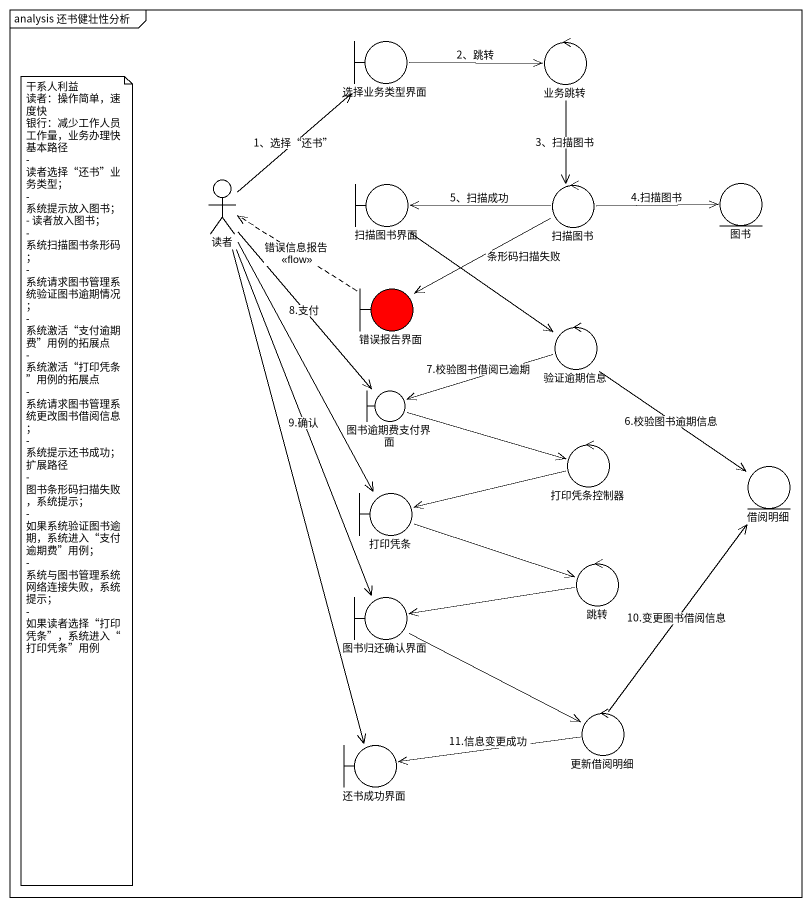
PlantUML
@startuml
mainframe analysis 还书健壮性分析
boundary 选择业务类型界面
control 业务跳转
actor 读者
boundary 扫描图书界面
control 扫描图书
entity 图书
boundary 错误报告界面 #FF0000
control 验证逾期信息
boundary 图书逾期费支付界面
control 打印凭条控制器
boundary 打印凭条
entity 借阅明细
control 跳转
boundary 图书归还确认界面
control 更新借阅明细
boundary 还书成功界面
选择业务类型界面 -right-> 业务跳转 : 2、跳转
业务跳转 --> 扫描图书 : 3、扫描图书
读者 -up-> 选择业务类型界面 : 1、选择“还书”
读者 --> 图书逾期费支付界面 : 8.支付
读者 --> 打印凭条
读者 --> 图书归还确认界面 : 9.确认
读者 --> 还书成功界面
扫描图书界面 --> 验证逾期信息
扫描图书 -left-> 扫描图书界面 : 5、扫描成功
扫描图书 -right-> 图书 : 4.扫描图书
扫描图书 -left-> 错误报告界面 : 条形码扫描失败
错误报告界面 .left.> 读者 : 错误信息报告\n<<flow>>
验证逾期信息 -left-> 图书逾期费支付界面 : 7.校验图书借阅已逾期
验证逾期信息 --> 借阅明细 : 6.校验图书逾期信息
图书逾期费支付界面 -right-> 打印凭条控制器
打印凭条控制器 -left-> 打印凭条
打印凭条 -right-> 跳转
跳转 -left-> 图书归还确认界面
图书归还确认界面 -right-> 更新借阅明细
更新借阅明细 -up-> 借阅明细 : 10.变更图书借阅信息
更新借阅明细 -left-> 还书成功界面 : 11.信息变更成功
note as N1
  干系人利益
  读者：操作简单，速度快
  银行：减少工作人员工作量，业务办理快
  基本路径
  - 读者选择“还书”业务类型；
  - 系统提示放入图书；
  - 读者放入图书；
  - 系统扫描图书条形码；
  - 系统请求图书管理系统验证图书逾期情况；
  - 系统激活“支付逾期费”用例的拓展点
  - 系统激活“打印凭条”用例的拓展点
  - 系统请求图书管理系统更改图书借阅信息；
  - 系统提示还书成功；
  扩展路径
  - 图书条形码扫描失败，系统提示；
  - 如果系统验证图书逾期，系统进入“支付逾期费”用例；
  - 系统与图书管理系统网络连接失败，系统提示；
  - 如果读者选择“打印凭条”，系统进入“打印凭条”用例
end note
@enduml
